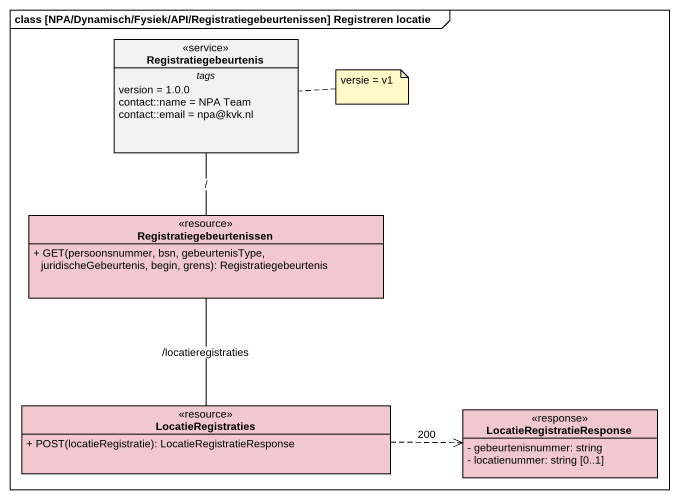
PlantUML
@startuml
mainframe class [NPA/Dynamisch/Fysiek/API/Registratiegebeurtenissen] Registreren locatie
hide circle
hide empty members
skinparam classAttributeIconSize 0
class Registratiegebeurtenis <<service>> {
  -- tags --
  version = 1.0.0
  contact::name = NPA Team
  contact::email = npa@kvk.nl
}
class Registratiegebeurtenissen <<resource>> #F0C8CD {
  + GET(persoonsnummer, bsn, gebeurtenisType, juridischeGebeurtenis, begin, grens): Registratiegebeurtenis
}
class LocatieRegistraties <<resource>> #F0C8CD {
  + POST(locatieRegistratie): LocatieRegistratieResponse
}
class LocatieRegistratieResponse <<response>> #F0C8CD {
  - gebeurtenisnummer: string
  - locatienummer: string [0..1]
}
Registratiegebeurtenis -- Registratiegebeurtenissen : /
Registratiegebeurtenissen -- LocatieRegistraties : /locatieregistraties
LocatieRegistraties .right.> LocatieRegistratieResponse : 200
note right of Registratiegebeurtenis : versie = v1
@enduml
